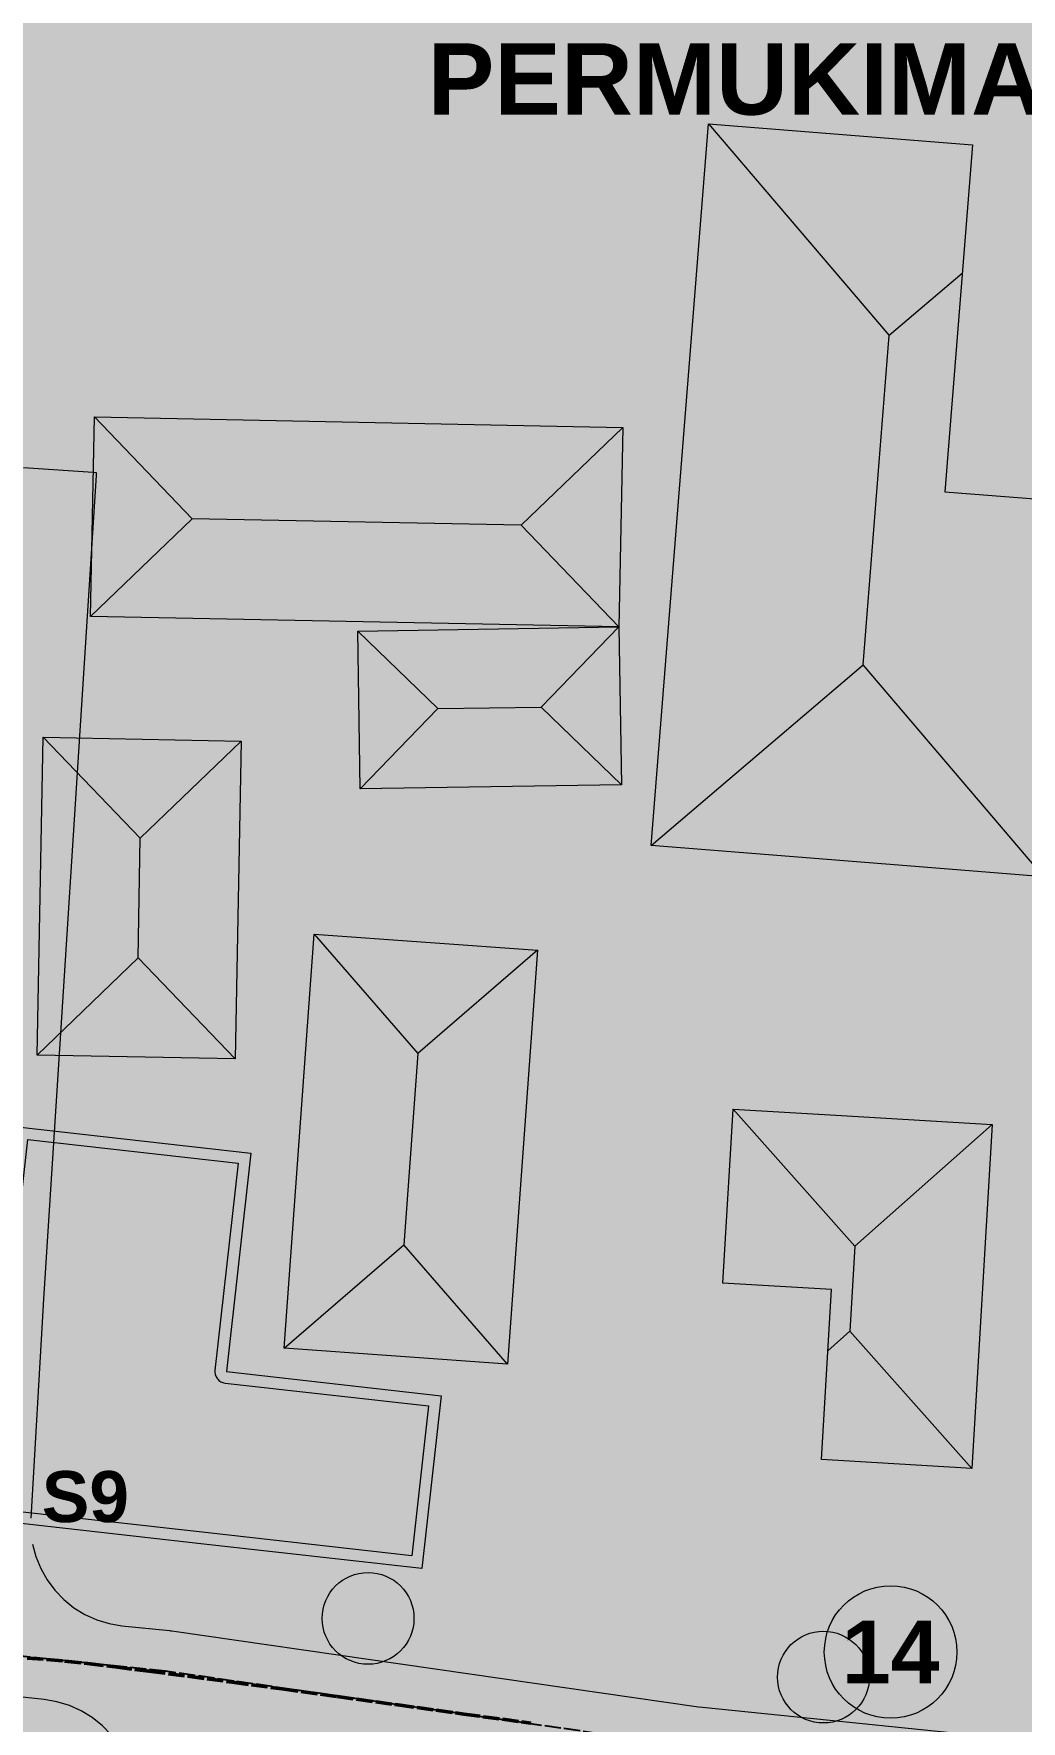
# Model space of a CAD drawing. Header units: metres. Extents: x 305909 to 307171, y 9156037 to 9156671.
# Drawn here: x 306487.2 to 306525.9, y 9156335.6 to 9156401.8 of the extents above; entities that cross this region are included whole.
import ezdxf
from ezdxf.enums import TextEntityAlignment as Align

# ---------------------------------------------------------------- set-up
doc = ezdxf.new("R2010")
doc.units = ezdxf.units.M
doc.linetypes.add('DASHED2', pattern=[0.762, 0.635, -0.127])
for name, color, linetype, lineweight, true_color in [('B-BANGUNAN_PERMUKIMAN', 7, 'Continuous', 13, 0xf0cd8c), ('B-BAYANGAN', 7, 'Continuous', 0, 0x76786c), ('J-PERKERASAN_JALAN', 7, 'Continuous', 9, 0x989896), ('T-BANGUNAN_KLASTER_PERLUASAN', 7, 'Continuous', 13, 0xf3b978), ('T-JALUR_WISATA_EDUKASI', 7, 'DASHED2', 50, 0xe66e00), ('T-KLASTER_UMKM_PERLUASAN', 7, 'DASHED2', 25, 0xe6a046), ('T-LABEL_ZONA', 7, 'Continuous', 0, 0x3c3c3c), ('T-NOMOR_ELEMEN', 7, 'Continuous', 18, 0x141414), ('U-PENANDA', 7, 'Continuous', 18, 0x192d78), ('V-POHON_PENEDUH', 7, 'Continuous', 13, 0x288232), ('Z-R', 7, 'Continuous', 0, 0xfaf4e6), ('Z-R-UP', 7, 'Continuous', 0, 0xffecc8)]:
    doc.layers.add(name, color=color, linetype=linetype, lineweight=lineweight, true_color=true_color)
doc.styles.add('ARIALB', font='arialbd.ttf')

# ---------------------------------------------------------------- blocks, each defined once
blk = doc.blocks.new('POHON')
at = {"true_color": 0x347638}
h = blk.add_hatch(color=97, dxfattribs=at)
h.dxf.hatch_style = 1
edge = h.paths.add_edge_path()
edge.add_arc((0, 0), 1, 0, 360)
at = {"true_color": 0x3e843e}
h = blk.add_hatch(color=97, dxfattribs=at)
h.dxf.hatch_style = 1
edge = h.paths.add_edge_path()
edge.add_arc((-0.552, 0.552), 0.32, 0, 360)
at = {"true_color": 0x62a556}
h = blk.add_hatch(color=85, dxfattribs=at)
h.dxf.hatch_style = 1
edge = h.paths.add_edge_path()
edge.add_arc((-0.2, 0.22), 0.55, 0, 360)
at = {"true_color": 0x3e843e}
h = blk.add_hatch(color=97, dxfattribs=at)
h.dxf.hatch_style = 1
edge = h.paths.add_edge_path()
edge.add_arc((0, 0.78), 0.32, 0, 360)
h = blk.add_hatch(color=97, dxfattribs=at)
h.dxf.hatch_style = 1
edge = h.paths.add_edge_path()
edge.add_arc((0.552, 0.552), 0.32, 0, 360)
at = {"true_color": 0x697060}
h = blk.add_hatch(color=251, dxfattribs=at)
h.dxf.hatch_style = 1
edge = h.paths.add_edge_path()
edge.add_arc((0.38, -0.38), 1, 0, 360)
at = {"true_color": 0x3e843e}
h = blk.add_hatch(color=97, dxfattribs=at)
h.dxf.hatch_style = 1
edge = h.paths.add_edge_path()
edge.add_arc((-0.78, 0), 0.32, 0, 360)
h = blk.add_hatch(color=97, dxfattribs=at)
h.dxf.hatch_style = 1
edge = h.paths.add_edge_path()
edge.add_arc((0.78, 0), 0.32, 0, 360)
h = blk.add_hatch(color=97, dxfattribs=at)
h.dxf.hatch_style = 1
edge = h.paths.add_edge_path()
edge.add_arc((-0.552, -0.552), 0.32, 0, 360)
h = blk.add_hatch(color=97, dxfattribs=at)
h.dxf.hatch_style = 1
edge = h.paths.add_edge_path()
edge.add_arc((0.552, -0.552), 0.32, 0, 360)
h = blk.add_hatch(color=97, dxfattribs=at)
h.dxf.hatch_style = 1
edge = h.paths.add_edge_path()
edge.add_arc((0, -0.78), 0.32, 0, 360)
at = {"color": 99, "lineweight": 9, "true_color": 0x235528}
blk.add_circle((0, 0), 1, dxfattribs=at)

msp = doc.modelspace()

# ---------------------------------------------------------------- hatches: boundary and pattern name
at = {"layer": 'B-BANGUNAN_PERMUKIMAN', "true_color": 0xed8a5e}
h = msp.add_hatch(color=23, dxfattribs=at)
h.dxf.hatch_style = 1
h.paths.add_polyline_path([(306513.633, 9156398.243), (306520.719, 9156389.933), (306519.693, 9156377.019), (306511.384, 9156369.932), (306511.384, 9156369.932), (306513.633, 9156398.243)])
at = {"layer": 'B-BANGUNAN_PERMUKIMAN', "true_color": 0xe18359}
h = msp.add_hatch(color=23, dxfattribs=at)
h.dxf.hatch_style = 1
h.paths.add_polyline_path([(306523.981, 9156397.421), (306523.58, 9156392.373), (306520.719, 9156389.933), (306513.633, 9156398.243), (306523.981, 9156397.421)])
at = {"layer": 'B-BANGUNAN_PERMUKIMAN', "true_color": 0xbb6c4a}
h = msp.add_hatch(color=13, dxfattribs=at)
h.dxf.hatch_style = 1
h.paths.add_polyline_path([(306519.693, 9156377.019), (306520.719, 9156389.933), (306523.58, 9156392.373), (306522.9, 9156383.812), (306527.948, 9156383.411), (306526.78, 9156368.709), (306519.693, 9156377.019)])
at = {"layer": 'B-BANGUNAN_PERMUKIMAN', "true_color": 0xe5855b}
h = msp.add_hatch(color=23, dxfattribs=at)
h.dxf.hatch_style = 1
h.paths.add_polyline_path([(306493.398, 9156382.754), (306489.409, 9156378.922), (306489.565, 9156386.743), (306489.565, 9156386.743), (306493.398, 9156382.754)])
at = {"layer": 'B-BANGUNAN_PERMUKIMAN', "true_color": 0xe4855b}
h = msp.add_hatch(color=23, dxfattribs=at)
h.dxf.hatch_style = 1
h.paths.add_polyline_path([(306506.291, 9156382.496), (306493.398, 9156382.754), (306489.565, 9156386.743), (306510.28, 9156386.329), (306506.291, 9156382.496)])
at = {"layer": 'B-BANGUNAN_PERMUKIMAN', "true_color": 0xb66a48}
h = msp.add_hatch(color=35, dxfattribs=at)
h.dxf.hatch_style = 1
h.paths.add_polyline_path([(306506.291, 9156382.496), (306510.28, 9156386.329), (306510.28, 9156386.329), (306510.124, 9156378.508), (306506.291, 9156382.496)])
at = {"layer": 'B-BANGUNAN_PERMUKIMAN', "true_color": 0xb76a48}
h = msp.add_hatch(color=35, dxfattribs=at)
h.dxf.hatch_style = 1
h.paths.add_polyline_path([(306489.409, 9156378.922), (306493.398, 9156382.754), (306506.291, 9156382.496), (306510.124, 9156378.508), (306489.409, 9156378.922)])
at = {"layer": 'B-BANGUNAN_PERMUKIMAN', "true_color": 0xe5855b}
h = msp.add_hatch(color=23, dxfattribs=at)
h.dxf.hatch_style = 1
h.paths.add_polyline_path([(306510.124, 9156378.507), (306507.078, 9156375.366), (306503.026, 9156375.303), (306499.884, 9156378.349), (306510.124, 9156378.507)])
at = {"layer": 'B-BANGUNAN_PERMUKIMAN', "true_color": 0xb76a48}
h = msp.add_hatch(color=35, dxfattribs=at)
h.dxf.hatch_style = 1
h.paths.add_polyline_path([(306510.219, 9156372.32), (306510.219, 9156372.32), (306507.078, 9156375.366), (306510.124, 9156378.507), (306510.219, 9156372.32)])
at = {"layer": 'B-BANGUNAN_PERMUKIMAN', "true_color": 0xe4855b}
h = msp.add_hatch(color=23, dxfattribs=at)
h.dxf.hatch_style = 1
h.paths.add_polyline_path([(306503.026, 9156375.303), (306499.98, 9156372.162), (306499.884, 9156378.349), (306503.026, 9156375.303)])
at = {"layer": 'B-BANGUNAN_PERMUKIMAN', "true_color": 0xb66a48}
h = msp.add_hatch(color=35, dxfattribs=at)
h.dxf.hatch_style = 1
h.paths.add_polyline_path([(306519.693, 9156377.019), (306526.78, 9156368.709), (306526.78, 9156368.709), (306521.732, 9156369.11), (306511.384, 9156369.932), (306519.693, 9156377.019)])
h = msp.add_hatch(color=35, dxfattribs=at)
h.dxf.hatch_style = 1
h.paths.add_polyline_path([(306503.026, 9156375.303), (306507.078, 9156375.366), (306510.219, 9156372.32), (306499.98, 9156372.161), (306499.98, 9156372.162), (306503.026, 9156375.303)])
at = {"layer": 'B-BANGUNAN_PERMUKIMAN', "true_color": 0xe5855b}
h = msp.add_hatch(color=23, dxfattribs=at)
h.dxf.hatch_style = 1
h.paths.add_polyline_path([(306487.551, 9156374.181), (306487.551, 9156374.181), (306491.362, 9156370.222), (306491.272, 9156365.53), (306487.313, 9156361.719), (306487.551, 9156374.181)])
at = {"layer": 'B-BANGUNAN_PERMUKIMAN', "true_color": 0xe4855b}
h = msp.add_hatch(color=23, dxfattribs=at)
h.dxf.hatch_style = 1
h.paths.add_polyline_path([(306491.362, 9156370.222), (306487.551, 9156374.181), (306495.321, 9156374.032), (306491.362, 9156370.222)])
at = {"layer": 'B-BANGUNAN_PERMUKIMAN', "true_color": 0xb66a48}
h = msp.add_hatch(color=35, dxfattribs=at)
h.dxf.hatch_style = 1
h.paths.add_polyline_path([(306491.272, 9156365.53), (306491.362, 9156370.222), (306495.321, 9156374.032), (306495.321, 9156374.032), (306495.083, 9156361.571), (306491.272, 9156365.53)])
at = {"layer": 'B-BANGUNAN_PERMUKIMAN', "true_color": 0xe6865b}
h = msp.add_hatch(color=23, dxfattribs=at)
h.dxf.hatch_style = 1
h.paths.add_polyline_path([(306502.239, 9156361.772), (306501.698, 9156354.28), (306497.007, 9156350.22), (306498.18, 9156366.462), (306502.239, 9156361.772)])
at = {"layer": 'B-BANGUNAN_PERMUKIMAN', "true_color": 0xe3845a}
h = msp.add_hatch(color=23, dxfattribs=at)
h.dxf.hatch_style = 1
h.paths.add_polyline_path([(306502.239, 9156361.772), (306498.18, 9156366.462), (306498.18, 9156366.462), (306506.929, 9156365.831), (306502.239, 9156361.772)])
at = {"layer": 'B-BANGUNAN_PERMUKIMAN', "true_color": 0xb76a48}
h = msp.add_hatch(color=35, dxfattribs=at)
h.dxf.hatch_style = 1
h.paths.add_polyline_path([(306491.272, 9156365.53), (306495.083, 9156361.571), (306495.083, 9156361.57), (306487.313, 9156361.719), (306491.272, 9156365.53)])
at = {"layer": 'B-BANGUNAN_PERMUKIMAN', "true_color": 0xb56948}
h = msp.add_hatch(color=35, dxfattribs=at)
h.dxf.hatch_style = 1
h.paths.add_polyline_path([(306501.698, 9156354.28), (306502.239, 9156361.772), (306506.929, 9156365.831), (306505.757, 9156349.589), (306505.757, 9156349.589), (306501.698, 9156354.28)])
at = {"layer": 'B-BANGUNAN_PERMUKIMAN', "true_color": 0xe18359}
h = msp.add_hatch(color=23, dxfattribs=at)
h.dxf.hatch_style = 1
h.paths.add_polyline_path([(306514.2, 9156352.854), (306514.597, 9156359.597), (306519.378, 9156354.219), (306519.181, 9156350.884), (306518.311, 9156350.111), (306518.453, 9156352.523), (306514.195, 9156352.773), (306514.2, 9156352.854)])
at = {"layer": 'B-BANGUNAN_PERMUKIMAN', "true_color": 0xe8875c}
h = msp.add_hatch(color=23, dxfattribs=at)
h.dxf.hatch_style = 1
h.paths.add_polyline_path([(306519.378, 9156354.219), (306514.597, 9156359.597), (306514.597, 9156359.597), (306524.756, 9156359), (306519.378, 9156354.219)])
at = {"layer": 'B-BANGUNAN_PERMUKIMAN', "true_color": 0xce7852}
h = msp.add_hatch(color=23, dxfattribs=at)
h.dxf.hatch_style = 1
h.paths.add_polyline_path([(306503.156, 9156348.357), (306502.397, 9156341.582), (306493.975, 9156342.526), (306484.83, 9156343.551), (306486.549, 9156358.897), (306495.695, 9156357.872), (306494.735, 9156349.301), (306503.156, 9156348.357)])
at = {"layer": 'B-BANGUNAN_PERMUKIMAN', "true_color": 0xaf6545}
h = msp.add_hatch(color=25, dxfattribs=at)
h.dxf.hatch_style = 1
h.paths.add_polyline_path([(306523.962, 9156345.506), (306519.181, 9156350.884), (306519.378, 9156354.219), (306524.756, 9156359), (306523.962, 9156345.506)])
at = {"layer": 'B-BANGUNAN_PERMUKIMAN', "true_color": 0xb86b49}
h = msp.add_hatch(color=35, dxfattribs=at)
h.dxf.hatch_style = 1
h.paths.add_polyline_path([(306501.698, 9156354.28), (306505.757, 9156349.589), (306497.007, 9156350.22), (306501.698, 9156354.28)])
at = {"layer": 'B-BANGUNAN_PERMUKIMAN', "true_color": 0xbb6d4a}
h = msp.add_hatch(color=13, dxfattribs=at)
h.dxf.hatch_style = 1
h.paths.add_polyline_path([(306519.181, 9156350.884), (306523.962, 9156345.506), (306518.061, 9156345.853), (306518.311, 9156350.111), (306519.181, 9156350.884)])
at = {"layer": 'B-BAYANGAN', "true_color": 0x76786c}
h = msp.add_hatch(color=8, dxfattribs=at)
h.dxf.hatch_style = 1
h.paths.add_polyline_path([(306528.698, 9156382.661), (306527.53, 9156367.959), (306522.482, 9156368.36), (306512.134, 9156369.182), (306514.383, 9156397.493), (306524.731, 9156396.671), (306523.65, 9156383.062), (306528.698, 9156382.661)])
h = msp.add_hatch(color=8, dxfattribs=at)
h.dxf.hatch_style = 1
h.paths.add_polyline_path([(306528.698, 9156382.661), (306527.53, 9156367.959), (306522.482, 9156368.36), (306512.134, 9156369.182), (306514.383, 9156397.493), (306524.731, 9156396.671), (306523.65, 9156383.062), (306528.698, 9156382.661)])
h = msp.add_hatch(color=8, dxfattribs=at)
h.dxf.hatch_style = 1
h.paths.add_polyline_path([(306487.585, 9156380.236), (306461.656, 9156379.495), (306461.405, 9156388.293), (306487.334, 9156389.034), (306487.585, 9156380.236)])
h = msp.add_hatch(color=8, dxfattribs=at)
h.dxf.hatch_style = 1
h.paths.add_polyline_path([(306487.585, 9156380.236), (306461.656, 9156379.495), (306461.405, 9156388.293), (306487.334, 9156389.034), (306487.585, 9156380.236)])
h = msp.add_hatch(color=8, dxfattribs=at)
h.dxf.hatch_style = 1
h.paths.add_polyline_path([(306510.874, 9156377.758), (306490.159, 9156378.172), (306490.315, 9156385.993), (306511.03, 9156385.579), (306510.874, 9156377.758)])
h = msp.add_hatch(color=8, dxfattribs=at)
h.dxf.hatch_style = 1
h.paths.add_polyline_path([(306510.874, 9156377.758), (306490.159, 9156378.172), (306490.315, 9156385.993), (306511.03, 9156385.579), (306510.874, 9156377.758)])
h = msp.add_hatch(color=8, dxfattribs=at)
h.dxf.hatch_style = 1
h.paths.add_polyline_path([(306510.874, 9156377.758), (306510.97, 9156371.57), (306500.73, 9156371.411), (306500.634, 9156377.599), (306510.874, 9156377.758)])
h = msp.add_hatch(color=8, dxfattribs=at)
h.dxf.hatch_style = 1
h.paths.add_polyline_path([(306510.874, 9156377.758), (306510.97, 9156371.57), (306500.73, 9156371.411), (306500.634, 9156377.599), (306510.874, 9156377.758)])
h = msp.add_hatch(color=8, dxfattribs=at)
h.dxf.hatch_style = 1
h.paths.add_polyline_path([(306496.071, 9156373.282), (306495.833, 9156360.82), (306488.063, 9156360.969), (306488.301, 9156373.431), (306496.071, 9156373.282)])
h = msp.add_hatch(color=8, dxfattribs=at)
h.dxf.hatch_style = 1
h.paths.add_polyline_path([(306496.071, 9156373.282), (306495.833, 9156360.82), (306488.063, 9156360.969), (306488.301, 9156373.431), (306496.071, 9156373.282)])
h = msp.add_hatch(color=8, dxfattribs=at)
h.dxf.hatch_style = 1
h.paths.add_polyline_path([(306507.679, 9156365.081), (306506.507, 9156348.839), (306497.757, 9156349.47), (306498.93, 9156365.712), (306507.679, 9156365.081)])
h = msp.add_hatch(color=8, dxfattribs=at)
h.dxf.hatch_style = 1
h.paths.add_polyline_path([(306507.679, 9156365.081), (306506.507, 9156348.839), (306497.757, 9156349.47), (306498.93, 9156365.712), (306507.679, 9156365.081)])
h = msp.add_hatch(color=8, dxfattribs=at)
h.dxf.hatch_style = 1
h.paths.add_polyline_path([(306525.506, 9156358.25), (306524.712, 9156344.756), (306518.811, 9156345.103), (306519.203, 9156351.773), (306514.945, 9156352.023), (306515.347, 9156358.847), (306519.604, 9156358.597), (306525.506, 9156358.25)])
h = msp.add_hatch(color=8, dxfattribs=at)
h.dxf.hatch_style = 1
h.paths.add_polyline_path([(306525.506, 9156358.25), (306524.712, 9156344.756), (306518.811, 9156345.103), (306519.203, 9156351.773), (306514.945, 9156352.023), (306515.347, 9156358.847), (306519.604, 9156358.597), (306525.506, 9156358.25)])
h = msp.add_hatch(color=8, dxfattribs=at)
h.dxf.hatch_style = 1
h.paths.add_polyline_path([(306503.906, 9156347.607), (306503.147, 9156340.832), (306494.725, 9156341.776), (306485.58, 9156342.801), (306487.299, 9156358.147), (306496.445, 9156357.122), (306495.485, 9156348.551), (306503.906, 9156347.607)])
h = msp.add_hatch(color=8, dxfattribs=at)
h.dxf.hatch_style = 1
h.paths.add_polyline_path([(306503.906, 9156347.607), (306503.147, 9156340.832), (306494.725, 9156341.776), (306485.58, 9156342.801), (306487.299, 9156358.147), (306496.445, 9156357.122), (306495.485, 9156348.551), (306503.906, 9156347.607)])
at = {"layer": 'J-PERKERASAN_JALAN', "true_color": 0x989896}
h = msp.add_hatch(color=252, dxfattribs=at)
h.dxf.hatch_style = 1
h.paths.add_polyline_path([(306211.341, 9156561.319), (306215.693, 9156561.13), (306215.76, 9156561.126), (306215.8, 9156561.123), (306215.867, 9156561.117), (306305.106, 9156551.206), (306305.211, 9156551.196), (306385.831, 9156544.389), (306385.918, 9156544.38), (306385.969, 9156544.374), (306386.055, 9156544.361), (306424.864, 9156537.661), (306424.901, 9156537.654), (306424.922, 9156537.65), (306424.958, 9156537.643), (306453.186, 9156531.689), (306453.481, 9156531.639), (306455.847, 9156531.322), (306456.066, 9156531.299), (306458.588, 9156531.102), (306458.613, 9156531.1), (306499.527, 9156528.16), (306499.548, 9156528.159), (306503.861, 9156527.791), (306503.93, 9156527.784), (306503.97, 9156527.78), (306504.038, 9156527.77), (306508.381, 9156527.098), (306524.104, 9156524.604), (306524.104, 9156521.364), (306507.903, 9156523.933), (306507.888, 9156523.936), (306503.705, 9156524.584), (306503.432, 9156524.616), (306499.323, 9156524.966), (306499.27, 9156524.971), (306458.379, 9156527.908), (306455.69, 9156528.118), (306455.636, 9156528.123), (306455.603, 9156528.127), (306455.548, 9156528.133), (306452.885, 9156528.49), (306452.811, 9156528.501), (306452.767, 9156528.509), (306452.694, 9156528.523), (306424.381, 9156534.494), (306424.236, 9156534.522), (306390.807, 9156540.293), (306390.292, 9156540.348), (306389.774, 9156540.336), (306389.261, 9156540.256), (306388.764, 9156540.112), (306388.289, 9156539.904), (306387.845, 9156539.636), (306387.439, 9156539.314), (306387.079, 9156538.941), (306386.769, 9156538.525), (306386.516, 9156538.073), (306386.324, 9156537.592), (306386.196, 9156537.089), (306373.097, 9156467.337), (306371.27, 9156457.608), (306371.258, 9156457.542), (306354.047, 9156356.618), (306353.994, 9156356.117), (306354.004, 9156355.613), (306354.077, 9156355.115), (306354.213, 9156354.629), (306354.408, 9156354.165), (306354.661, 9156353.729), (306354.966, 9156353.328), (306355.319, 9156352.968), (306355.714, 9156352.656), (306356.146, 9156352.396), (306356.607, 9156352.192), (306357.09, 9156352.048), (306357.587, 9156351.966), (306409.631, 9156346.693), (306409.685, 9156346.687), (306409.717, 9156346.683), (306409.771, 9156346.675), (306440.166, 9156341.92), (306440.608, 9156341.876), (306479.912, 9156340.134), (306480.43, 9156340.144), (306480.943, 9156340.222), (306481.441, 9156340.365), (306481.917, 9156340.572), (306482.362, 9156340.838), (306482.768, 9156341.16), (306483.13, 9156341.531), (306483.441, 9156341.946), (306483.695, 9156342.398), (306483.889, 9156342.879), (306484.019, 9156343.381), (306484.082, 9156343.896), (306484.563, 9156352.101), (306486.641, 9156384.636), (306486.657, 9156384.758), (306486.78, 9156384.758), (306489.513, 9156384.584), (306489.635, 9156384.568), (306489.635, 9156384.445), (306487.559, 9156351.943), (306487.558, 9156351.922), (306487.067, 9156343.551), (306487.07, 9156343.043), (306487.137, 9156342.539), (306487.267, 9156342.048), (306487.458, 9156341.578), (306487.707, 9156341.135), (306488.011, 9156340.728), (306488.363, 9156340.362), (306488.76, 9156340.044), (306489.193, 9156339.779), (306489.656, 9156339.571), (306490.142, 9156339.423), (306490.643, 9156339.338), (306492.503, 9156339.143), (306492.541, 9156339.139), (306492.564, 9156339.136), (306492.602, 9156339.131), (306513.238, 9156336.16), (306513.401, 9156336.139), (306524.104, 9156335.046), (306524.104, 9156331.829), (306512.982, 9156332.966), (306512.941, 9156332.97), (306512.916, 9156332.973), (306512.875, 9156332.979), (306498.863, 9156334.996), (306498.356, 9156335.037), (306497.849, 9156335.012), (306497.349, 9156334.924), (306496.864, 9156334.773), (306496.402, 9156334.562), (306495.97, 9156334.294), (306495.576, 9156333.973), (306495.226, 9156333.605), (306494.925, 9156333.196), (306494.679, 9156332.752), (306494.49, 9156332.28), (306494.364, 9156331.788), (306494.3, 9156331.284), (306494.301, 9156330.776), (306499.491, 9156251.377), (306499.491, 9156251.254), (306499.369, 9156251.238), (306496.637, 9156251.059), (306496.514, 9156251.059), (306496.498, 9156251.181), (306491.167, 9156332.724), (306491.102, 9156333.229), (306490.973, 9156333.721), (306490.782, 9156334.193), (306490.533, 9156334.637), (306490.23, 9156335.046), (306489.877, 9156335.413), (306489.48, 9156335.732), (306489.047, 9156335.998), (306488.582, 9156336.207), (306488.095, 9156336.356), (306487.594, 9156336.441), (306485.258, 9156336.686), (306485.017, 9156336.704), (306446.09, 9156338.429), (306445.584, 9156338.42), (306445.083, 9156338.346), (306444.595, 9156338.21), (306444.129, 9156338.013), (306443.691, 9156337.759), (306443.289, 9156337.452), (306442.928, 9156337.096), (306442.616, 9156336.698), (306442.356, 9156336.263), (306442.153, 9156335.8), (306442.011, 9156335.314), (306441.931, 9156334.814), (306441.915, 9156334.308), (306442.571, 9156313.413), (306442.58, 9156313.248), (306443.283, 9156303.609), (306443.286, 9156303.565), (306443.287, 9156303.544), (306443.288, 9156303.5), (306443.886, 9156283.072), (306443.882, 9156282.949), (306443.759, 9156282.937), (306441.022, 9156282.857), (306440.899, 9156282.862), (306440.888, 9156282.984), (306440.293, 9156303.314), (306440.284, 9156303.488), (306439.581, 9156313.122), (306439.578, 9156313.164), (306439.577, 9156313.184), (306439.576, 9156313.226), (306438.873, 9156335.586), (306438.826, 9156336.086), (306438.716, 9156336.577), (306438.545, 9156337.05), (306438.317, 9156337.498), (306438.034, 9156337.914), (306437.701, 9156338.291), (306437.323, 9156338.623), (306436.907, 9156338.906), (306436.458, 9156339.133), (306435.985, 9156339.303), (306435.494, 9156339.412), (306409.399, 9156343.494), (306409.184, 9156343.522), (306356.316, 9156348.878), (306355.783, 9156348.897), (306355.253, 9156348.844), (306354.735, 9156348.722), (306354.238, 9156348.531), (306353.77, 9156348.276), (306353.34, 9156347.962), (306352.956, 9156347.593), (306352.624, 9156347.176), (306352.351, 9156346.719), (306352.141, 9156346.23), (306351.997, 9156345.717), (306341.11, 9156293.6), (306341.085, 9156293.468), (306330.918, 9156235.039), (306330.908, 9156234.979), (306329.587, 9156226.644), (306329.547, 9156226.286), (306329.002, 9156218.17), (306329.001, 9156218.146), (306326.612, 9156189.443), (306326.594, 9156189.321), (306326.471, 9156189.324), (306323.742, 9156189.551), (306323.62, 9156189.569), (306323.622, 9156189.692), (306326.007, 9156218.339), (306326.011, 9156218.403), (306326.567, 9156226.689), (306326.575, 9156226.779), (306326.58, 9156226.824), (306326.592, 9156226.913), (306327.95, 9156235.479), (306327.954, 9156235.502), (306338.142, 9156294.057), (306338.148, 9156294.09), (306338.151, 9156294.106), (306338.158, 9156294.139), (306348.925, 9156345.68), (306348.998, 9156346.205), (306349.002, 9156346.735), (306348.936, 9156347.261), (306348.8, 9156347.774), (306348.598, 9156348.264), (306348.333, 9156348.723), (306348.01, 9156349.143), (306347.634, 9156349.517), (306347.211, 9156349.837), (306346.75, 9156350.099), (306346.259, 9156350.298), (306345.745, 9156350.43), (306324.834, 9156354.345), (306324.271, 9156354.41), (306279.508, 9156356.343), (306211.341, 9156359.746), (306211.341, 9156362.949), (306279.625, 9156359.541), (306279.652, 9156359.54), (306324.736, 9156357.593), (306324.877, 9156357.581), (306324.962, 9156357.572), (306325.102, 9156357.551), (306346.36, 9156353.57), (306346.885, 9156353.507), (306347.414, 9156353.514), (306347.937, 9156353.591), (306348.445, 9156353.736), (306348.93, 9156353.947), (306349.383, 9156354.219), (306349.796, 9156354.55), (306350.161, 9156354.931), (306350.473, 9156355.358), (306350.727, 9156355.822), (306350.917, 9156356.315), (306351.04, 9156356.829), (306367.345, 9156452.444), (306367.4, 9156452.978), (306367.382, 9156453.515), (306367.293, 9156454.044), (306367.134, 9156454.557), (306366.908, 9156455.044), (306366.618, 9156455.496), (306366.271, 9156455.905), (306365.872, 9156456.264), (306365.428, 9156456.566), (306364.948, 9156456.806), (306364.44, 9156456.98), (306363.913, 9156457.084), (306328.417, 9156461.659), (306307.102, 9156464.447), (306307.086, 9156464.449), (306307.041, 9156464.456), (306243.125, 9156474.305), (306242.61, 9156474.35), (306242.093, 9156474.329), (306241.583, 9156474.241), (306241.089, 9156474.088), (306240.619, 9156473.873), (306240.18, 9156473.598), (306239.781, 9156473.27), (306239.427, 9156472.892), (306239.125, 9156472.472), (306238.879, 9156472.017), (306235.863, 9156465.428), (306235.816, 9156465.333), (306235.721, 9156465.173), (306235.626, 9156465.045), (306235.517, 9156464.929), (306235.377, 9156464.807), (306235.291, 9156464.744), (306234.104, 9156463.916), (306234.011, 9156463.855), (306233.816, 9156463.749), (306233.715, 9156463.704), (306232.243, 9156463.105), (306232.16, 9156463.073), (306232.012, 9156463.028), (306231.882, 9156463), (306231.728, 9156462.982), (306231.639, 9156462.977), (306225.305, 9156462.777), (306225.175, 9156462.777), (306225.11, 9156462.78), (306224.979, 9156462.788), (306217.294, 9156463.552), (306217.186, 9156463.566), (306217.132, 9156463.574), (306217.025, 9156463.594), (306211.341, 9156464.792), (306211.341, 9156467.858), (306217.404, 9156466.58), (306217.834, 9156466.513), (306224.983, 9156465.803), (306225.505, 9156465.785), (306230.354, 9156465.938), (306230.906, 9156465.994), (306231.444, 9156466.125), (306231.96, 9156466.33), (306232.442, 9156466.604), (306232.881, 9156466.943), (306233.27, 9156467.338), (306233.6, 9156467.784), (306233.865, 9156468.271), (306237.161, 9156475.469), (306237.205, 9156475.561), (306237.295, 9156475.714), (306237.385, 9156475.836), (306237.487, 9156475.949), (306237.6, 9156476.051), (306237.743, 9156476.156), (306237.829, 9156476.21), (306239.166, 9156476.996), (306239.245, 9156477.041), (306239.389, 9156477.108), (306239.517, 9156477.155), (306239.67, 9156477.196), (306239.759, 9156477.213), (306241.459, 9156477.502), (306241.565, 9156477.517), (306241.752, 9156477.529), (306241.939, 9156477.52), (306242.045, 9156477.507), (306307.452, 9156467.428), (306307.542, 9156467.415), (306328.795, 9156464.635), (306328.802, 9156464.634), (306364.829, 9156459.991), (306365.332, 9156459.958), (306365.835, 9156459.989), (306366.33, 9156460.083), (306366.81, 9156460.238), (306367.266, 9156460.452), (306367.692, 9156460.722), (306368.08, 9156461.044), (306368.425, 9156461.412), (306368.721, 9156461.82), (306368.963, 9156462.262), (306369.147, 9156462.731), (306369.271, 9156463.22), (306370.149, 9156467.89), (306383.124, 9156536.986), (306383.186, 9156537.496), (306383.182, 9156538.011), (306383.112, 9156538.52), (306382.978, 9156539.016), (306382.781, 9156539.491), (306382.525, 9156539.937), (306382.213, 9156540.346), (306381.852, 9156540.712), (306381.447, 9156541.028), (306381.004, 9156541.29), (306380.532, 9156541.493), (306380.037, 9156541.634), (306379.529, 9156541.71), (306304.881, 9156548.012), (306304.855, 9156548.015), (306304.839, 9156548.016), (306304.813, 9156548.019), (306215.667, 9156557.919), (306215.399, 9156557.94), (306211.341, 9156558.116), (306211.341, 9156561.319)])
at = {"layer": 'T-BANGUNAN_KLASTER_PERLUASAN', "true_color": 0xffb669}
h = msp.add_hatch(color=31, dxfattribs=at)
h.dxf.hatch_style = 1
h.paths.add_polyline_path([(306513.633, 9156398.243), (306520.719, 9156389.933), (306519.693, 9156377.019), (306511.384, 9156369.932), (306511.384, 9156369.932), (306513.633, 9156398.243)])
at = {"layer": 'T-BANGUNAN_KLASTER_PERLUASAN', "true_color": 0xf7ac64}
h = msp.add_hatch(color=21, dxfattribs=at)
h.dxf.hatch_style = 1
h.paths.add_polyline_path([(306523.981, 9156397.421), (306523.58, 9156392.373), (306520.719, 9156389.933), (306513.633, 9156398.243), (306523.981, 9156397.421)])
at = {"layer": 'T-BANGUNAN_KLASTER_PERLUASAN', "true_color": 0xcd8f53}
h = msp.add_hatch(color=33, dxfattribs=at)
h.dxf.hatch_style = 1
h.paths.add_polyline_path([(306519.693, 9156377.019), (306520.719, 9156389.933), (306523.58, 9156392.373), (306522.9, 9156383.812), (306527.948, 9156383.411), (306526.78, 9156368.709), (306519.693, 9156377.019)])
at = {"layer": 'T-BANGUNAN_KLASTER_PERLUASAN', "true_color": 0xfcb066}
h = msp.add_hatch(color=31, dxfattribs=at)
h.dxf.hatch_style = 1
h.paths.add_polyline_path([(306493.398, 9156382.754), (306489.409, 9156378.922), (306489.565, 9156386.743), (306489.565, 9156386.743), (306493.398, 9156382.754)])
at = {"layer": 'T-BANGUNAN_KLASTER_PERLUASAN', "true_color": 0xfbaf66}
h = msp.add_hatch(color=21, dxfattribs=at)
h.dxf.hatch_style = 1
h.paths.add_polyline_path([(306506.291, 9156382.496), (306493.398, 9156382.754), (306489.565, 9156386.743), (306510.28, 9156386.329), (306506.291, 9156382.496)])
at = {"layer": 'T-BANGUNAN_KLASTER_PERLUASAN', "true_color": 0xc78b51}
h = msp.add_hatch(color=23, dxfattribs=at)
h.dxf.hatch_style = 1
h.paths.add_polyline_path([(306506.291, 9156382.496), (306510.28, 9156386.329), (306510.28, 9156386.329), (306510.124, 9156378.508), (306506.291, 9156382.496)])
at = {"layer": 'T-BANGUNAN_KLASTER_PERLUASAN', "true_color": 0xc88c51}
h = msp.add_hatch(color=23, dxfattribs=at)
h.dxf.hatch_style = 1
h.paths.add_polyline_path([(306489.409, 9156378.922), (306493.398, 9156382.754), (306506.291, 9156382.496), (306510.124, 9156378.508), (306489.409, 9156378.922)])
at = {"layer": 'T-BANGUNAN_KLASTER_PERLUASAN', "true_color": 0xfbb066}
h = msp.add_hatch(color=31, dxfattribs=at)
h.dxf.hatch_style = 1
h.paths.add_polyline_path([(306510.124, 9156378.507), (306507.078, 9156375.366), (306503.026, 9156375.303), (306499.884, 9156378.349), (306510.124, 9156378.507)])
at = {"layer": 'T-BANGUNAN_KLASTER_PERLUASAN', "true_color": 0xc88c51}
h = msp.add_hatch(color=23, dxfattribs=at)
h.dxf.hatch_style = 1
h.paths.add_polyline_path([(306510.219, 9156372.32), (306510.219, 9156372.32), (306507.078, 9156375.366), (306510.124, 9156378.507), (306510.219, 9156372.32)])
at = {"layer": 'T-BANGUNAN_KLASTER_PERLUASAN', "true_color": 0xfbaf66}
h = msp.add_hatch(color=21, dxfattribs=at)
h.dxf.hatch_style = 1
h.paths.add_polyline_path([(306503.026, 9156375.303), (306499.98, 9156372.162), (306499.884, 9156378.349), (306503.026, 9156375.303)])
at = {"layer": 'T-BANGUNAN_KLASTER_PERLUASAN', "true_color": 0xc88b51}
h = msp.add_hatch(color=23, dxfattribs=at)
h.dxf.hatch_style = 1
h.paths.add_polyline_path([(306519.693, 9156377.019), (306526.78, 9156368.709), (306526.78, 9156368.709), (306521.732, 9156369.11), (306511.384, 9156369.932), (306519.693, 9156377.019)])
h = msp.add_hatch(color=23, dxfattribs=at)
h.dxf.hatch_style = 1
h.paths.add_polyline_path([(306503.026, 9156375.303), (306507.078, 9156375.366), (306510.219, 9156372.32), (306499.98, 9156372.161), (306499.98, 9156372.162), (306503.026, 9156375.303)])
at = {"layer": 'T-BANGUNAN_KLASTER_PERLUASAN', "true_color": 0xfcb066}
h = msp.add_hatch(color=31, dxfattribs=at)
h.dxf.hatch_style = 1
h.paths.add_polyline_path([(306487.551, 9156374.181), (306487.551, 9156374.181), (306491.362, 9156370.222), (306491.272, 9156365.53), (306487.313, 9156361.719), (306487.551, 9156374.181)])
at = {"layer": 'T-BANGUNAN_KLASTER_PERLUASAN', "true_color": 0xfbaf66}
h = msp.add_hatch(color=21, dxfattribs=at)
h.dxf.hatch_style = 1
h.paths.add_polyline_path([(306491.362, 9156370.222), (306487.551, 9156374.181), (306495.321, 9156374.032), (306491.362, 9156370.222)])
at = {"layer": 'T-BANGUNAN_KLASTER_PERLUASAN', "true_color": 0xc78b51}
h = msp.add_hatch(color=23, dxfattribs=at)
h.dxf.hatch_style = 1
h.paths.add_polyline_path([(306491.272, 9156365.53), (306491.362, 9156370.222), (306495.321, 9156374.032), (306495.321, 9156374.032), (306495.083, 9156361.571), (306491.272, 9156365.53)])
at = {"layer": 'T-BANGUNAN_KLASTER_PERLUASAN', "true_color": 0xfdb167}
h = msp.add_hatch(color=31, dxfattribs=at)
h.dxf.hatch_style = 1
h.paths.add_polyline_path([(306502.239, 9156361.772), (306501.698, 9156354.28), (306497.007, 9156350.22), (306498.18, 9156366.462), (306502.239, 9156361.772)])
at = {"layer": 'T-BANGUNAN_KLASTER_PERLUASAN', "true_color": 0xf9ae65}
h = msp.add_hatch(color=21, dxfattribs=at)
h.dxf.hatch_style = 1
h.paths.add_polyline_path([(306502.239, 9156361.772), (306498.18, 9156366.462), (306498.18, 9156366.462), (306506.929, 9156365.831), (306502.239, 9156361.772)])
at = {"layer": 'T-BANGUNAN_KLASTER_PERLUASAN', "true_color": 0xc88c51}
h = msp.add_hatch(color=23, dxfattribs=at)
h.dxf.hatch_style = 1
h.paths.add_polyline_path([(306491.272, 9156365.53), (306495.083, 9156361.571), (306495.083, 9156361.57), (306487.313, 9156361.719), (306491.272, 9156365.53)])
at = {"layer": 'T-BANGUNAN_KLASTER_PERLUASAN', "true_color": 0xc68a50}
h = msp.add_hatch(color=23, dxfattribs=at)
h.dxf.hatch_style = 1
h.paths.add_polyline_path([(306501.698, 9156354.28), (306502.239, 9156361.772), (306506.929, 9156365.831), (306505.757, 9156349.589), (306505.757, 9156349.589), (306501.698, 9156354.28)])
at = {"layer": 'T-BANGUNAN_KLASTER_PERLUASAN', "true_color": 0xf6ac64}
h = msp.add_hatch(color=21, dxfattribs=at)
h.dxf.hatch_style = 1
h.paths.add_polyline_path([(306514.2, 9156352.854), (306514.597, 9156359.597), (306519.378, 9156354.219), (306519.181, 9156350.884), (306518.311, 9156350.111), (306518.453, 9156352.523), (306514.195, 9156352.773), (306514.2, 9156352.854)])
at = {"layer": 'T-BANGUNAN_KLASTER_PERLUASAN', "true_color": 0xfeb167}
h = msp.add_hatch(color=31, dxfattribs=at)
h.dxf.hatch_style = 1
h.paths.add_polyline_path([(306519.378, 9156354.219), (306514.597, 9156359.597), (306514.597, 9156359.597), (306524.756, 9156359), (306519.378, 9156354.219)])
at = {"layer": 'T-BANGUNAN_KLASTER_PERLUASAN', "true_color": 0xe29e5c}
h = msp.add_hatch(color=33, dxfattribs=at)
h.dxf.hatch_style = 1
h.paths.add_polyline_path([(306503.156, 9156348.357), (306502.397, 9156341.582), (306493.975, 9156342.526), (306484.83, 9156343.551), (306486.549, 9156358.897), (306495.695, 9156357.872), (306494.735, 9156349.301), (306503.156, 9156348.357)])
at = {"layer": 'T-BANGUNAN_KLASTER_PERLUASAN', "true_color": 0xc0864e}
h = msp.add_hatch(color=23, dxfattribs=at)
h.dxf.hatch_style = 1
h.paths.add_polyline_path([(306523.962, 9156345.506), (306519.181, 9156350.884), (306519.378, 9156354.219), (306524.756, 9156359), (306523.962, 9156345.506)])
at = {"layer": 'T-BANGUNAN_KLASTER_PERLUASAN', "true_color": 0xca8d52}
h = msp.add_hatch(color=33, dxfattribs=at)
h.dxf.hatch_style = 1
h.paths.add_polyline_path([(306501.698, 9156354.28), (306505.757, 9156349.589), (306497.007, 9156350.22), (306501.698, 9156354.28)])
at = {"layer": 'T-BANGUNAN_KLASTER_PERLUASAN', "true_color": 0xcd8f53}
h = msp.add_hatch(color=33, dxfattribs=at)
h.dxf.hatch_style = 1
h.paths.add_polyline_path([(306519.181, 9156350.884), (306523.962, 9156345.506), (306518.061, 9156345.853), (306518.311, 9156350.111), (306519.181, 9156350.884)])
at = {"layer": 'T-NOMOR_ELEMEN', "true_color": 0xffffff}
h = msp.add_hatch(color=7, dxfattribs=at)
h.dxf.hatch_style = 1
edge = h.paths.add_edge_path()
edge.add_arc((306520.776, 9156338.305), 2.6, 0, 360)
at = {"layer": 'Z-R', "true_color": 0xe2eacc}
h = msp.add_hatch(color=254, dxfattribs=at)
h.dxf.hatch_style = 1
h.paths.add_polyline_path([(306499.604, 9156305.811), (306466.679, 9156301.994), (306472.882, 9156235.666), (306497.912, 9156229.062), (306526.804, 9156228.986), (306531.575, 9156219.919), (306532.491, 9156127.582), (306486.314, 9156132.333), (306393.989, 9156155.199), (306332.726, 9156171.593), (306288.72, 9156190.576), (306246.009, 9156220.776), (306216.24, 9156242.779), (306193.374, 9156263.487), (306160.586, 9156296.707), (306133.406, 9156338.556), (306127.354, 9156361.253), (306094.195, 9156358.842), (306090.504, 9156366.668), (306061.399, 9156428.371), (306035.152, 9156500.205), (306017.705, 9156550.308), (306008.214, 9156577.564), (306141.306, 9156568.881), (306165.696, 9156567.29), (306165.696, 9156567.29), (306200.223, 9156564.074), (306291.75, 9156555.548), (306369.455, 9156545.532), (306471.945, 9156528.538), (306458.481, 9156529.505), (306455.788, 9156529.715), (306453.061, 9156530.08), (306440, 9156532.835), (306440, 9156532.835), (306440, 9156532.835), (306440, 9156532.835), (306424.61, 9156536.081), (306424.61, 9156536.081), (306385.74, 9156542.791), (306385.74, 9156542.791), (306305.003, 9156549.608), (306305.003, 9156549.608), (306215.657, 9156559.53), (306215.657, 9156559.53), (306186.122, 9156560.815), (306186.122, 9156560.815), (306160.523, 9156563.133), (306160.523, 9156563.133), (306119.178, 9156567.786), (306119.178, 9156567.786), (306039.052, 9156573.455), (306039.052, 9156573.455), (306033.081, 9156573.806), (306033.081, 9156573.806), (306033.081, 9156573.806), (306051.45, 9156523.215), (306051.451, 9156523.214), (306060.206, 9156485.254), (306060.206, 9156485.254), (306060.207, 9156485.254), (306057.483, 9156485.596), (306070.599, 9156438.472), (306116.984, 9156440.275), (306147.963, 9156437.914), (306199.856, 9156410.566), (306230.346, 9156409.784), (306281.946, 9156409.003), (306338.236, 9156402.748), (306341.903, 9156461.433), (306341.903, 9156461.433), (306341.904, 9156461.433), (306343.891, 9156461.177), (306340.232, 9156402.624), (306340.209, 9156402.422), (306340.166, 9156402.225), (306340.103, 9156402.033), (306340.021, 9156401.848), (306339.921, 9156401.672), (306339.804, 9156401.507), (306339.67, 9156401.355), (306339.522, 9156401.217), (306339.361, 9156401.095), (306339.188, 9156400.99), (306339.006, 9156400.902), (306338.815, 9156400.834), (306338.619, 9156400.785), (306338.419, 9156400.757), (306338.217, 9156400.748), (306338.015, 9156400.76), (306281.82, 9156407.004), (306230.316, 9156407.785), (306230.295, 9156407.785), (306199.805, 9156408.567), (306199.621, 9156408.58), (306199.44, 9156408.61), (306199.262, 9156408.656), (306199.09, 9156408.719), (306198.923, 9156408.797), (306147.397, 9156435.951), (306116.947, 9156438.272), (306078.606, 9156436.782), (306089.35, 9156410.909), (306109.34, 9156371.439), (306114.245, 9156367.345), (306121.798, 9156366.048), (306134.087, 9156364.483), (306186.355, 9156362.595), (306279.564, 9156357.942), (306324.738, 9156355.991), (306351.562, 9156350.968), (306360, 9156400.449), (306360, 9156400.449), (306360, 9156380), (306360, 9156380), (306360, 9156380), (306440, 9156380), (306440, 9156380), (306440, 9156380), (306440, 9156340.326), (306440.226, 9156340.291), (306485.257, 9156338.295), (306492.355, 9156337.55), (306513.124, 9156334.559), (306536.031, 9156332.219), (306560, 9156329.629), (306560, 9156512.617), (306572.178, 9156510.306), (306677.166, 9156490.276), (306677.166, 9156490.276), (306764.133, 9156475.064), (306735.941, 9156145.416), (306694.109, 9156139.201), (306694.292, 9156206.558), (306623.212, 9156213.87), (306624.289, 9156242.595), (306556.388, 9156238.052), (306554.003, 9156281.952), (306509.625, 9156279.089), (306499.604, 9156305.811)])
at = {"layer": 'Z-R-UP', "true_color": 0xeee8c4}
h = msp.add_hatch(color=254, dxfattribs=at)
h.dxf.hatch_style = 1
h.paths.add_polyline_path([(306440, 9156532.835), (306453.061, 9156530.08), (306455.788, 9156529.715), (306458.481, 9156529.505), (306471.945, 9156528.538), (306504.834, 9156523.084), (306560, 9156512.617), (306560, 9156329.629), (306536.031, 9156332.219), (306513.124, 9156334.559), (306492.355, 9156337.55), (306485.257, 9156338.295), (306440.226, 9156340.291), (306440, 9156340.326), (306440, 9156380), (306440, 9156532.835), (306440, 9156532.835)])

# ---------------------------------------------------------------- linework, layer by layer
at = {"layer": 'B-BANGUNAN_PERMUKIMAN', "color": 17, "lineweight": 9, "true_color": 0x71422d}
for p, q in [((306513.633, 9156398.243), (306520.719, 9156389.933)), ((306523.58, 9156392.373), (306520.719, 9156389.933)), ((306519.693, 9156377.019), (306520.719, 9156389.933)), ((306489.565, 9156386.743), (306493.398, 9156382.754)), ((306510.28, 9156386.329), (306506.291, 9156382.496)), ((306489.409, 9156378.922), (306493.398, 9156382.754)), ((306506.291, 9156382.496), (306493.398, 9156382.754)), ((306510.124, 9156378.508), (306506.291, 9156382.496)), ((306510.124, 9156378.507), (306507.078, 9156375.366)), ((306499.884, 9156378.349), (306503.026, 9156375.303)), ((306511.384, 9156369.932), (306519.693, 9156377.019)), ((306526.78, 9156368.709), (306519.693, 9156377.019)), ((306499.98, 9156372.162), (306503.026, 9156375.303)), ((306503.026, 9156375.303), (306507.078, 9156375.366)), ((306510.219, 9156372.32), (306507.078, 9156375.366)), ((306487.551, 9156374.181), (306491.362, 9156370.222)), ((306495.321, 9156374.032), (306491.362, 9156370.222)), ((306491.272, 9156365.53), (306491.362, 9156370.222)), ((306498.18, 9156366.462), (306502.239, 9156361.772)), ((306487.313, 9156361.719), (306491.272, 9156365.53)), ((306495.083, 9156361.571), (306491.272, 9156365.53)), ((306506.929, 9156365.831), (306502.239, 9156361.772)), ((306502.239, 9156361.772), (306501.698, 9156354.28)), ((306514.597, 9156359.597), (306519.378, 9156354.219)), ((306524.756, 9156359), (306519.378, 9156354.219)), ((306497.007, 9156350.22), (306501.698, 9156354.28)), ((306505.757, 9156349.589), (306501.698, 9156354.28)), ((306519.378, 9156354.219), (306519.181, 9156350.884)), ((306518.311, 9156350.111), (306519.181, 9156350.884)), ((306523.962, 9156345.506), (306519.181, 9156350.884))]:
    msp.add_line(p, q, dxfattribs=at)
at = {"layer": 'B-BANGUNAN_PERMUKIMAN', "color": 17, "lineweight": 13, "true_color": 0x71422d}
for points in [[(306527.948, 9156383.411), (306526.78, 9156368.709), (306521.732, 9156369.11), (306511.384, 9156369.932), (306513.633, 9156398.243), (306523.981, 9156397.421), (306522.9, 9156383.812), (306527.948, 9156383.411)], [(306510.124, 9156378.508), (306489.409, 9156378.922), (306489.565, 9156386.743), (306510.28, 9156386.329), (306510.124, 9156378.508)], [(306510.124, 9156378.508), (306510.22, 9156372.32), (306499.98, 9156372.161), (306499.884, 9156378.349), (306510.124, 9156378.508)], [(306495.321, 9156374.032), (306495.083, 9156361.57), (306487.313, 9156361.719), (306487.551, 9156374.181), (306495.321, 9156374.032)], [(306506.929, 9156365.831), (306505.757, 9156349.589), (306497.007, 9156350.22), (306498.18, 9156366.462), (306506.929, 9156365.831)], [(306524.756, 9156359), (306523.962, 9156345.506), (306518.061, 9156345.853), (306518.453, 9156352.523), (306514.195, 9156352.773), (306514.597, 9156359.597), (306518.854, 9156359.347), (306524.756, 9156359)], [(306503.156, 9156348.357), (306502.397, 9156341.582), (306493.975, 9156342.526), (306484.83, 9156343.551), (306486.549, 9156358.897), (306495.695, 9156357.872), (306494.735, 9156349.301), (306503.156, 9156348.357)]]:
    msp.add_lwpolyline(points, close=True, dxfattribs=at)
at = {"layer": 'B-BANGUNAN_PERMUKIMAN', "color": 11, "lineweight": 9, "true_color": 0xf38d60}
msp.add_lwpolyline([(306502.658, 9156347.96), (306502, 9156342.08), (306494.025, 9156342.973), (306485.327, 9156343.948), (306486.946, 9156358.4), (306495.198, 9156357.475), (306494.287, 9156349.351), (306494.285, 9156349.307), (306494.286, 9156349.263), (306494.292, 9156349.219), (306494.302, 9156349.176), (306494.316, 9156349.134), (306494.335, 9156349.094), (306494.357, 9156349.056), (306494.383, 9156349.02), (306494.412, 9156348.987), (306494.444, 9156348.957), (306494.479, 9156348.93), (306494.517, 9156348.907), (306494.557, 9156348.887), (306494.598, 9156348.872), (306494.641, 9156348.861), (306494.684, 9156348.854), (306502.658, 9156347.96)], close=True, dxfattribs=at)
at = {"layer": 'J-PERKERASAN_JALAN', "color": 251, "lineweight": 13, "true_color": 0x6c6c6a}
for points in [[(306486.78, 9156384.758), (306489.513, 9156384.584), (306489.513, 9156384.584), (306489.635, 9156384.568), (306489.635, 9156384.445), (306487.559, 9156351.943), (306487.558, 9156351.922), (306487.067, 9156343.551)], [(306487.137, 9156342.539), (306487.267, 9156342.048), (306487.458, 9156341.578), (306487.707, 9156341.135), (306488.011, 9156340.728), (306488.363, 9156340.362), (306488.76, 9156340.044), (306489.193, 9156339.779), (306489.656, 9156339.571), (306490.142, 9156339.423), (306490.643, 9156339.338), (306492.503, 9156339.143), (306492.541, 9156339.139), (306492.564, 9156339.136), (306492.602, 9156339.131), (306513.238, 9156336.16), (306513.401, 9156336.139), (306536.182, 9156333.812), (306562.328, 9156330.987), (306632.217, 9156322.857)], [(306496.498, 9156251.181), (306491.167, 9156332.724), (306491.102, 9156333.229), (306490.973, 9156333.721), (306490.782, 9156334.193), (306490.533, 9156334.637), (306490.23, 9156335.046), (306489.877, 9156335.413), (306489.48, 9156335.732), (306489.047, 9156335.998), (306488.582, 9156336.207), (306488.095, 9156336.356), (306487.594, 9156336.441), (306485.258, 9156336.686)]]:
    msp.add_lwpolyline(points, dxfattribs=at)
at = {"layer": 'T-BANGUNAN_KLASTER_PERLUASAN', "color": 27, "lineweight": 9, "true_color": 0x7c5632}
for p, q in [((306513.633, 9156398.243), (306520.719, 9156389.933)), ((306523.58, 9156392.373), (306520.719, 9156389.933)), ((306519.693, 9156377.019), (306520.719, 9156389.933)), ((306489.565, 9156386.743), (306493.398, 9156382.754)), ((306510.28, 9156386.329), (306506.291, 9156382.496)), ((306489.409, 9156378.922), (306493.398, 9156382.754)), ((306506.291, 9156382.496), (306493.398, 9156382.754)), ((306510.124, 9156378.508), (306506.291, 9156382.496)), ((306510.124, 9156378.507), (306507.078, 9156375.366)), ((306499.884, 9156378.349), (306503.026, 9156375.303)), ((306511.384, 9156369.932), (306519.693, 9156377.019)), ((306526.78, 9156368.709), (306519.693, 9156377.019)), ((306499.98, 9156372.162), (306503.026, 9156375.303)), ((306503.026, 9156375.303), (306507.078, 9156375.366)), ((306510.219, 9156372.32), (306507.078, 9156375.366)), ((306487.551, 9156374.181), (306491.362, 9156370.222)), ((306495.321, 9156374.032), (306491.362, 9156370.222)), ((306491.272, 9156365.53), (306491.362, 9156370.222)), ((306498.18, 9156366.462), (306502.239, 9156361.772)), ((306487.313, 9156361.719), (306491.272, 9156365.53)), ((306495.083, 9156361.571), (306491.272, 9156365.53)), ((306506.929, 9156365.831), (306502.239, 9156361.772)), ((306502.239, 9156361.772), (306501.698, 9156354.28)), ((306514.597, 9156359.597), (306519.378, 9156354.219)), ((306524.756, 9156359), (306519.378, 9156354.219)), ((306497.007, 9156350.22), (306501.698, 9156354.28)), ((306505.757, 9156349.589), (306501.698, 9156354.28)), ((306519.378, 9156354.219), (306519.181, 9156350.884)), ((306518.311, 9156350.111), (306519.181, 9156350.884)), ((306523.962, 9156345.506), (306519.181, 9156350.884))]:
    msp.add_line(p, q, dxfattribs=at)
at = {"layer": 'T-BANGUNAN_KLASTER_PERLUASAN', "color": 27, "lineweight": 13, "true_color": 0x7c5632}
for points in [[(306527.948, 9156383.411), (306526.78, 9156368.709), (306521.732, 9156369.11), (306511.384, 9156369.932), (306513.633, 9156398.243), (306523.981, 9156397.421), (306522.9, 9156383.812), (306527.948, 9156383.411)], [(306510.124, 9156378.508), (306489.409, 9156378.922), (306489.565, 9156386.743), (306510.28, 9156386.329), (306510.124, 9156378.508)], [(306510.124, 9156378.508), (306510.22, 9156372.32), (306499.98, 9156372.161), (306499.884, 9156378.349), (306510.124, 9156378.508)], [(306495.321, 9156374.032), (306495.083, 9156361.57), (306487.313, 9156361.719), (306487.551, 9156374.181), (306495.321, 9156374.032)], [(306506.929, 9156365.831), (306505.757, 9156349.589), (306497.007, 9156350.22), (306498.18, 9156366.462), (306506.929, 9156365.831)], [(306524.756, 9156359), (306523.962, 9156345.506), (306518.061, 9156345.853), (306518.453, 9156352.523), (306514.195, 9156352.773), (306514.597, 9156359.597), (306518.854, 9156359.347), (306524.756, 9156359)], [(306503.156, 9156348.357), (306502.397, 9156341.582), (306493.975, 9156342.526), (306484.83, 9156343.551), (306486.549, 9156358.897), (306495.695, 9156357.872), (306494.735, 9156349.301), (306503.156, 9156348.357)]]:
    msp.add_lwpolyline(points, close=True, dxfattribs=at)
at = {"layer": 'T-BANGUNAN_KLASTER_PERLUASAN', "color": 31, "lineweight": 9, "true_color": 0xffba6c}
msp.add_lwpolyline([(306502.658, 9156347.96), (306502, 9156342.08), (306494.025, 9156342.973), (306485.327, 9156343.948), (306486.946, 9156358.4), (306495.198, 9156357.475), (306494.287, 9156349.351), (306494.285, 9156349.307), (306494.286, 9156349.263), (306494.292, 9156349.219), (306494.302, 9156349.176), (306494.316, 9156349.134), (306494.335, 9156349.094), (306494.357, 9156349.056), (306494.383, 9156349.02), (306494.412, 9156348.987), (306494.444, 9156348.957), (306494.479, 9156348.93), (306494.517, 9156348.907), (306494.557, 9156348.887), (306494.598, 9156348.872), (306494.641, 9156348.861), (306494.684, 9156348.854), (306502.658, 9156347.96)], close=True, dxfattribs=at)
at = {"layer": 'T-JALUR_WISATA_EDUKASI'}
msp.add_lwpolyline([(306486.925, 9156338.069), (306488.406, 9156337.95), (306489.294, 9156337.85), (306490.394, 9156337.717), (306491.706, 9156337.552), (306493.231, 9156337.353), (306494.969, 9156337.122), (306496.919, 9156336.858), (306499.081, 9156336.561), (306501.456, 9156336.231), (306504.044, 9156335.869), (306506.666, 9156335.514)], dxfattribs=at)
at = {"layer": 'T-KLASTER_UMKM_PERLUASAN'}
msp.add_lwpolyline([(306440, 9156340.326), (306440, 9156380), (306440, 9156532.835), (306440, 9156532.835), (306453.061, 9156530.08), (306455.788, 9156529.715), (306458.481, 9156529.505), (306471.945, 9156528.538), (306504.834, 9156523.084), (306560, 9156512.617), (306560, 9156329.629), (306536.031, 9156332.219), (306513.124, 9156334.559), (306492.355, 9156337.55), (306485.257, 9156338.295), (306440.226, 9156340.291), (306440, 9156340.326)], close=True, dxfattribs=at)
at = {"layer": 'T-NOMOR_ELEMEN'}
msp.add_circle((306520.776, 9156338.305), 2.6, dxfattribs=at)

# ---------------------------------------------------------------- block references
at = {"layer": 'V-POHON_PENEDUH', "xscale": 1.8, "yscale": 1.8}
for p in [(306500.29, 9156339.624), (306518.141, 9156337.321)]:
    msp.add_blockref('POHON', p, dxfattribs=at)

# ---------------------------------------------------------------- texts
at = {"layer": 'T-LABEL_ZONA', "color": 49, "true_color": 0x5a4632, "style": 'ARIALB'}
msp.add_text('PERMUKIMAN EKSISTING (bangunan bawaan dipertahankan)', height=2.8, dxfattribs=at).set_placement((306560, 9156400), align=Align.MIDDLE_CENTER)
at = {"layer": 'T-NOMOR_ELEMEN', "style": 'ARIALB'}
msp.add_text('14', height=2.47, dxfattribs=at).set_placement((306520.776, 9156338.305), align=Align.MIDDLE_CENTER)
at = {"layer": 'U-PENANDA', "color": 166, "true_color": 0x192d78, "style": 'ARIALB'}
msp.add_text('S9', height=2, dxfattribs=at).set_placement((306487.5, 9156343.4))

doc.saveas('drawing.dxf')
